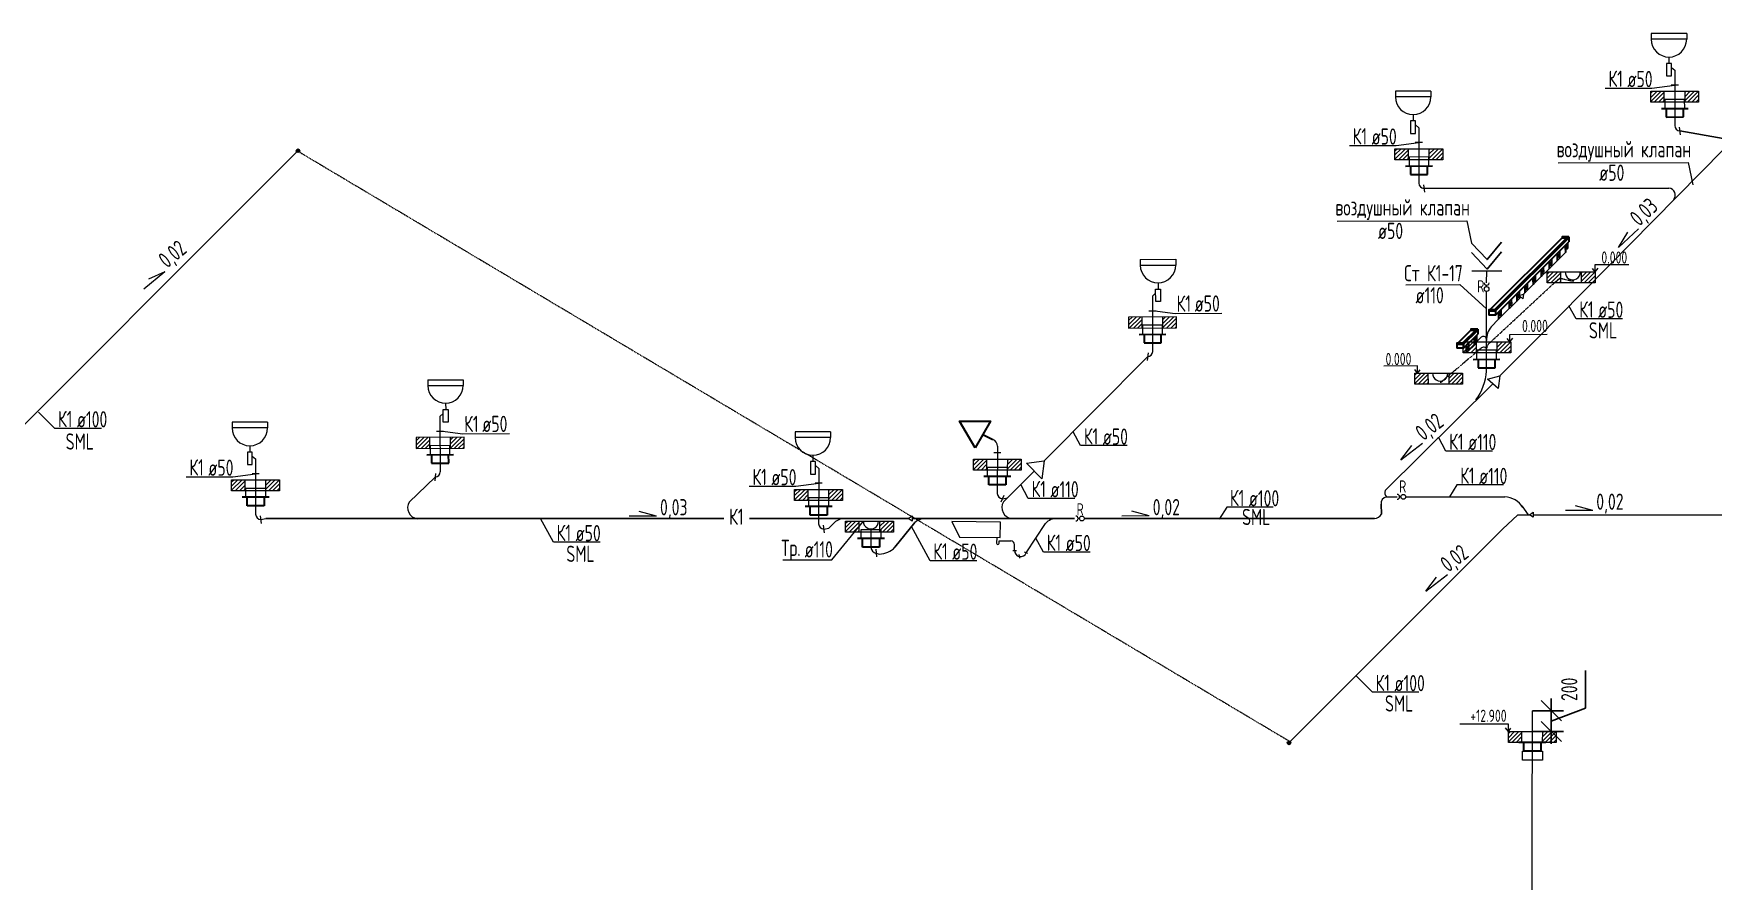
# Model space of a CAD drawing. Header units: millimetres. Extents: x -8689834 to 9419935, y -284943 to 166066.
# Drawn here: x -109418 to -88731, y -116850 to -106411 of the extents above; entities that cross this region are included whole.
import ezdxf

# ---------------------------------------------------------------- set-up
doc = ezdxf.new("R2010")
doc.units = ezdxf.units.MM
doc.header["$MEASUREMENT"] = 0
doc.linetypes.add('01_base$0$DASHED2', pattern=[0.375, 0.25, -0.125])
doc.linetypes.add('штриховая 50', pattern=[1, 0.5, -0.5])
doc.layers.get('0').update_dxf_attribs({"color": 250, "lineweight": 9})
for name, color, linetype, lineweight in [('_ВК-Text К1', 7, 'Continuous', 30), ('_ВК-К1', 14, 'Continuous', 40), ('_ВК-К3', 30, 'Continuous', 40), ('_ВК-переход на SML', 3, 'Continuous', 30), ('_ВК-противопожарные муфты', 1, 'Continuous', 30), ('_Санпр', 7, 'Continuous', 30), ('_Сантехника', 7, 'Continuous', 30), ('ВК_канализация', 32, 'Continuous', 30), ('тх разм', 250, 'Continuous', 9)]:
    doc.layers.add(name, color=color, linetype=linetype, lineweight=lineweight)
doc.layers.add('PDF __ВК-К1', color=7, linetype='Continuous', true_color=0xb80000)
doc.layers.add('PDF __Сантехника', color=7, linetype='Continuous')
doc.layers.add('АР_Кровля дорожки', color=245, linetype='Continuous')
doc.styles.add('ISOCPEUR', font='isocpeur.ttf', dxfattribs={"width": 0.7})
doc.styles.add('ГОСТ 2.304', font='isocpeur.ttf', dxfattribs={"width": 0.7})
doc.dimstyles.new('СПДС', dxfattribs={"dimscale": 100, "dimtxt": 2.5, "dimasz": 2.5, "dimexe": 1.5, "dimexo": 0, "dimgap": 1, "dimtad": 1, "dimdec": 0, "dimrnd": 1, "dimtxsty": 'ГОСТ 2.304', "dimblk": 'OBLIQUE', "dimcen": 2.5, "dimdle": 1.5, "dimadec": 0, "dimazin": 2, "dimtfac": 0.75, "dimtdec": 0, "dimtmove": 1, "dimatfit": 3, "dimfxl": 1, "dimtolj": 1, "dimarcsym": 1})

# ---------------------------------------------------------------- blocks, each defined once
blk = doc.blocks.new('_Oblique')
at = {"color": 0, "linetype": 'ByBlock', "lineweight": -2}
blk.add_line((-0.5, -0.5), (0.5, 0.5), dxfattribs=at)
blk = doc.blocks.new('*D2190')
at = {"layer": 'тх разм', "color": 0, "lineweight": -2, "ltscale": 100, "transparency": 16777216}
for p, q in [((-90306, -114718), (-90306, -114252)), ((-90728, -114599), (-90728, -115154)), ((-90960, -114749), (-90578, -114749)), ((-90728, -114877), (-90306, -114718)), ((-90961, -115004), (-90578, -115004))]:
    blk.add_line(p, q, dxfattribs=at)
at = {"layer": 'тх разм', "color": 0, "lineweight": -2, "ltscale": 100, "transparency": 16777216, "xscale": 250, "yscale": 250, "zscale": 250}
for p, rotation in [((-90728, -114749), 90), ((-90728, -115004), 270)]:
    blk.add_blockref('_Oblique', p, dxfattribs=dict(at, rotation=rotation))
at = {"layer": 'тх разм', "color": 0, "lineweight": 13, "ltscale": 100, "transparency": 16777216, "insert": (-90506, -114485), "char_height": 250, "attachment_point": 5, "rotation": 90, "style": 'ГОСТ 2.304'}
blk.add_mtext('\\A1;{\\H0.8x;200}', dxfattribs=at)
blk = doc.blocks.new('Протв_муфта')
at = {"layer": '_ВК-противопожарные муфты', "ltscale": 200, "transparency": 33554687}
for p, q in [((-205635, 240869), (-206106, 240869)), ((-206021, 240719), (-206021, 240869)), ((-205721, 240869), (-205721, 240719)), ((-205721, 240719), (-206021, 240719))]:
    blk.add_line(p, q, dxfattribs=at)
blk = doc.blocks.new('Унитаз')
at = {"layer": '_Сантехника', "lineweight": 30}
blk.add_line((-161311, 33424), (-161137, 33336), dxfattribs=at)
blk.add_lwpolyline([(-161446, 33191), (-161714, 33657), (-161176, 33657)], close=True, dxfattribs=at)

msp = doc.modelspace()

# ---------------------------------------------------------------- hatches: boundary and pattern name
at = {"ltscale": 500, "transparency": 33554636}
h = msp.add_hatch(color=7, dxfattribs=at)
h.dxf.hatch_style = 1
h.paths.add_polyline_path([(-106183.4, -107848.4, 1), (-106141.1, -107857.4, 1)])
h = msp.add_hatch(color=7, dxfattribs=at)
h.dxf.hatch_style = 1
h.paths.add_polyline_path([(-93979.3, -115140.5, 1), (-93937, -115149.5, 1)])
at = {"layer": '_ВК-К3', "lineweight": 13}
h = msp.add_hatch(dxfattribs=at)
h.set_pattern_fill('ANSI31', scale=11.388071, angle=180)
h.set_pattern_definition([(225, (-143081.353, -127487.623), (25.566948, -25.566948), [])])
h.paths.add_polyline_path([(-89502.5, -107255.2), (-89335.8, -107255.2), (-89335.8, -107119.7), (-89502.5, -107119.7)])
h.paths.add_polyline_path([(-89080, -107255.2), (-88912.6, -107255.2), (-88912.6, -107119.7), (-89080, -107119.7)])
h = msp.add_hatch(dxfattribs=at)
h.set_pattern_fill('ANSI31', scale=11.388071, angle=180)
h.set_pattern_definition([(225, (-146231.843, -128196.004), (25.566948, -25.566948), [])])
h.paths.add_polyline_path([(-92653, -107963.6), (-92486.3, -107963.6), (-92486.3, -107828.1), (-92653, -107828.1)])
h.paths.add_polyline_path([(-92230.4, -107963.6), (-92063.1, -107963.6), (-92063.1, -107828.1), (-92230.4, -107828.1)])
h = msp.add_hatch(dxfattribs=at)
h.set_pattern_fill('ANSI31', scale=11.388071, angle=180)
h.set_pattern_definition([(225, (-144355.29, -129712.96), (25.566948, -25.566948), [])])
h.paths.add_polyline_path([(-90776.5, -109480.6), (-90609.8, -109480.6), (-90609.8, -109345), (-90776.5, -109345)])
h.paths.add_polyline_path([(-90353.9, -109480.6), (-90186.5, -109480.6), (-90186.5, -109345), (-90353.9, -109345)])
h = msp.add_hatch(dxfattribs=at)
h.set_pattern_fill('ANSI31', scale=11.388071, angle=180)
h.set_pattern_definition([(225, (-152774.455, -130275.52), (25.566948, -25.566948), [])])
h.paths.add_polyline_path([(-95342.9, -110034.1), (-95509.6, -110034.9), (-95510.2, -109899.3), (-95343.5, -109898.5)])
h.paths.add_polyline_path([(-95765.5, -110036.1), (-95932.8, -110036.9), (-95933.4, -109901.3), (-95766.1, -109900.5)])
h = msp.add_hatch(dxfattribs=at)
h.set_pattern_fill('ANSI31', scale=11.388071, angle=180)
h.set_pattern_definition([(225, (-145393.233, -130575.948), (25.566948, -25.566948), [])])
h.paths.add_polyline_path([(-91814.4, -110343.6), (-91647.7, -110343.6), (-91647.7, -110208), (-91814.4, -110208)])
h.paths.add_polyline_path([(-91391.8, -110343.6), (-91224.5, -110343.6), (-91224.5, -110208), (-91391.8, -110208)])
h = msp.add_hatch(dxfattribs=at)
h.set_pattern_fill('ANSI31', scale=11.388071, angle=180)
h.set_pattern_definition([(225, (-145987.792, -130959.68), (25.566948, -25.566948), [])])
h.paths.add_polyline_path([(-92409, -110727.3), (-92242.3, -110727.3), (-92242.3, -110591.7), (-92409, -110591.7)])
h.paths.add_polyline_path([(-91986.4, -110727.3), (-91819, -110727.3), (-91819, -110591.7), (-91986.4, -110591.7)])
h = msp.add_hatch(dxfattribs=at)
h.set_pattern_fill('ANSI31', scale=11.388071, angle=180)
h.set_pattern_definition([(225, (-161547.856, -131758.005), (25.566948, -25.566948), [])])
h.paths.add_polyline_path([(-104116.3, -111516.6), (-104283, -111517.4), (-104283.6, -111381.8), (-104116.9, -111381)])
h.paths.add_polyline_path([(-104538.9, -111518.6), (-104706.2, -111519.4), (-104706.8, -111383.8), (-104539.5, -111383)])
h = msp.add_hatch(dxfattribs=at)
h.set_pattern_fill('ANSI31', scale=11.388071, angle=180)
h.set_pattern_definition([(225, (-151423.376, -132017.246), (25.566948, -25.566948), [])])
h.paths.add_polyline_path([(-97844.6, -111784.9), (-97677.8, -111784.9), (-97677.8, -111649.3), (-97844.6, -111649.3)])
h.paths.add_polyline_path([(-97422, -111784.9), (-97254.6, -111784.9), (-97254.6, -111649.3), (-97422, -111649.3)])
h = msp.add_hatch(dxfattribs=at)
h.set_pattern_fill('ANSI31', scale=11.388071, angle=180)
h.set_pattern_definition([(225, (-160557.78, -132273.347), (25.566948, -25.566948), [])])
h.paths.add_polyline_path([(-106979, -112041), (-106812.2, -112041), (-106812.2, -111905.4), (-106979, -111905.4)])
h.paths.add_polyline_path([(-106556.4, -112041), (-106389, -112041), (-106389, -111905.4), (-106556.4, -111905.4)])
h = msp.add_hatch(dxfattribs=at)
h.set_pattern_fill('ANSI31', scale=11.388071, angle=180)
h.set_pattern_definition([(225, (-153624.078, -132390.394), (25.566948, -25.566948), [])])
h.paths.add_polyline_path([(-100045.3, -112158), (-99878.5, -112158), (-99878.5, -112022.5), (-100045.3, -112022.5)])
h.paths.add_polyline_path([(-99622.7, -112158), (-99455.3, -112158), (-99455.3, -112022.5), (-99622.7, -112022.5)])
h = msp.add_hatch(dxfattribs=at)
h.set_pattern_fill('ANSI31', scale=11.388071, angle=180)
h.set_pattern_definition([(225, (-152997.4, -132781.35), (25.566948, -25.566948), [])])
h.paths.add_polyline_path([(-99418.6, -112549), (-99251.9, -112549), (-99251.9, -112413.4), (-99418.6, -112413.4)])
h.paths.add_polyline_path([(-98996, -112549), (-98828.7, -112549), (-98828.7, -112413.4), (-98996, -112413.4)])
h = msp.add_hatch(dxfattribs=at)
h.set_pattern_fill('ANSI31', scale=11.388071, angle=180)
h.set_pattern_definition([(225, (-144834.75, -135371.762), (25.566948, -25.566948), [])])
h.paths.add_polyline_path([(-91255.9, -115139.4), (-91089.2, -115139.4), (-91089.2, -115003.8), (-91255.9, -115003.8)])
h.paths.add_polyline_path([(-90833.4, -115139.4), (-90666, -115139.4), (-90666, -115003.8), (-90833.4, -115003.8)])

# ---------------------------------------------------------------- linework, layer by layer
at = {"color": 7, "ltscale": 500}
for points in [[(-90062.2, -107081.6), (-89488.4, -107081.6), (-89206.9, -107044.4)], [(-93212.7, -107790), (-92638.9, -107790), (-92357.4, -107752.8)], [(-90640.8, -108003.6), (-89042.4, -107999.4), (-88983.6, -108273.6)], [(-93365.5, -108720.1), (-91767.1, -108715.8), (-91708.3, -108990.1)], [(-90186.5, -109345), (-90218.6, -109302.4)], [(-90186.5, -109345), (-90186.5, -109254.5), (-89770.6, -109254.6)], [(-90186.5, -109345), (-90151.8, -109300)], [(-92518.4, -109502.8), (-91852.8, -109501.1), (-91524.2, -109800.3)], [(-94784.1, -109857.8), (-95357.8, -109860.5), (-95639.5, -109824.6)], [(-89848.9, -109922), (-90422.7, -109922), (-90509.4, -109763)], [(-91237.1, -110205.7), (-91269.6, -110163.4)], [(-91237.1, -110205.7), (-91238, -110115.2), (-90778.1, -110110.9)], [(-91237.1, -110205.7), (-91202.8, -110160.3)], [(-92373.2, -110593.1), (-92373.6, -110502.6), (-92789.6, -110504.8)], [(-92373.2, -110593.1), (-92408.2, -110548.2)], [(-92373.2, -110593.1), (-92341.3, -110550.3)], [(-108582.8, -111271.4), (-109156.6, -111271.4), (-109357.9, -111070.1)], [(-103557.5, -111340.3), (-104131.2, -111343), (-104412.9, -111307.1)], [(-95949.3, -111484.5), (-96523.1, -111484.5), (-96616.5, -111313.2)], [(-91450.6, -111551), (-92024.4, -111551), (-92117.8, -111379.7)], [(-97192, -111702), (-96973.3, -111672.3)], [(-97192, -111702), (-97002.9, -111892.5)], [(-96974.3, -111673.3), (-97002.9, -111892.5)], [(-107538.6, -111867.3), (-106964.8, -111867.3), (-106683.3, -111830.1)], [(-100604.9, -111984.4), (-100031.1, -111984.4), (-99749.6, -111947.1)], [(-96593.8, -112133.2), (-97167.6, -112133.2), (-97261, -111961.9)], [(-91314.8, -111968.8), (-91888.6, -111968.8), (-91982, -112114.6)], [(-94150.5, -112243.9), (-94724.2, -112243.9), (-94817.7, -112389.7)], [(-102441.9, -112673), (-103015.6, -112673), (-103174.3, -112382.1)], [(-100190.2, -112889.6), (-99588.8, -112892.1), (-99198.6, -112413.4)], [(-97803.7, -112901.5), (-98377.5, -112901.5), (-98606.3, -112481.9)], [(-96407.1, -112794.5), (-96980.9, -112794.5), (-97074.3, -112623.2)], [(-92356.9, -114520.2), (-92930.7, -114520.2), (-93132, -114318.9)], [(-91255.9, -115003.8), (-91255.9, -114913.3), (-91854.9, -114913.4)], [(-91255.9, -115003.8), (-91290.7, -114958.8)], [(-91255.9, -115003.8), (-91223.9, -114961.2)]]:
    msp.add_lwpolyline(points, dxfattribs=at)
at = {"color": 18, "linetype": 'штриховая 50', "true_color": 0x000000}
msp.add_lwpolyline([(-106146.8, -107868), (-93947.1, -115126.4)], dxfattribs=at)
at = {"color": 244, "ltscale": 500, "true_color": 0x991b1e, "elevation": 0}
for points in [[(-90554, -109106.5), (-91068.5, -109621)], [(-91102, -109654.5), (-91375.5, -109928.1)], [(-91375.5, -109928.1), (-91467.1, -110019.6)], [(-91591.4, -110150.1), (-91774.6, -110343.6)]]:
    msp.add_lwpolyline(points, dxfattribs=at)
at = {"color": 244, "ltscale": 500, "true_color": 0x991b1e}
for points in [[(-91523.7, -109479.4), (-91522.4, -109338)], [(-91527.1, -110566.3), (-91523.4, -109586.1)], [(-91546.7, -110277.9), (-91512.3, -110277.9)], [(-104793.4, -112179), (-104472.3, -111872.1)], [(-97192.9, -112804.5), (-96955.8, -112441.9)], [(-99046.5, -112809.7), (-99001, -112819.4)], [(-90980.8, -122483.3), (-90960.2, -114749.2)]]:
    msp.add_lwpolyline(points, dxfattribs=at)
at = {"color": 244, "linetype": '01_base$0$DASHED2', "ltscale": 0.5, "true_color": 0x991b1e}
for points in [[(-90459.1, -109463.2), (-90589, -109432.7)], [(-91479.9, -110213.9), (-90654.3, -109447.2)], [(-91594.2, -110286), (-92091.6, -110709.9)]]:
    msp.add_lwpolyline(points, dxfattribs=at)
at = {"color": 244, "linetype": '01_base$0$DASHED2', "ltscale": 500, "true_color": 0x991b1e}
for points in [[(-91525.7, -110277.9), (-91509.4, -110245.9)], [(-91525.7, -110277.9), (-91552.9, -110273.8)]]:
    msp.add_lwpolyline(points, dxfattribs=at)
at = {"color": 7, "ltscale": 500}
for centre in [(-106162.3, -107852.9), (-93958.1, -115145)]:
    msp.add_circle(centre, 21.6, dxfattribs=at)
at = {"color": 244, "ltscale": 500, "true_color": 0x991b1e}
for centre, radius, start, end in [((-89286.6, -108400), 87.3, 320.86759, 84.48485), ((-91274.4, -110181.1, 0), 251.4, 140.03597, 181.75967), ((-91564.6, -110179.5, 0), 39.8, 11.61452, 132.41692), ((-91420.5, -110298.4), 103.3, 125.09854, 149.42964), ((-91559.7, -110326.6), 53.3, 82.59587, 130.29717), ((-92143.7, -110540.9), 617.1, 321.98817, 357.64763), ((-92741.8, -112193.1), 80.3, 102.12081, 190.37443), ((-92706.2, -112065.1), 72.1, 155.61679, 223.34776), ((-91316.9, -112400.7), 286.6, 32.92259, 86.58928), ((-104675.5, -112248.1), 136.7, 149.61993, 262.37726), ((-97357.3, -112246.5), 136, 149.46933, 262.66097), ((-92904.4, -112284.4), 96.4, 270.23259, 332.38869), ((-99428.2, -112568.1), 186.7, 87.62961, 132.9151), ((-98434.7, -112579.2, 171.1), 197.8, 88.2712, 131.1065), ((-96820.7, -112561.5), 180.4, 87.22672, 138.47054), ((-99011, -112537.2), 282.3, 272.03797, 315.44244)]:
    msp.add_arc(centre, radius, start, end, dxfattribs=at)
at = {"color": 244, "linetype": '01_base$0$DASHED2', "ltscale": 0.5, "true_color": 0x991b1e}
msp.add_arc((-90602.8, -109524.7), 93.1, 72.18471, 123.56846, dxfattribs=at)
at = {"layer": '_ВК-Text К1', "color": 7, "lineweight": 13, "ltscale": 100}
for p, q in [((-89901.5, -109043.6, 0), (-89653.9, -108814.3, 0)), ((-89901.5, -109043.6, 0), (-89784.3, -108856.4, 0)), ((-107801.1, -109342.4), (-108060.2, -109558.6)), ((-107801.1, -109342.4), (-108001.7, -109434.7)), ((-92579.6, -111659.2), (-92312.5, -111452.8)), ((-92579.6, -111659.2), (-92446.2, -111483.2)), ((-101746, -112351.7), (-101959.2, -112294.3)), ((-95678.3, -112350.2), (-95891.5, -112292.8)), ((-90215.6, -112283.2), (-90553, -112283.6)), ((-90215.6, -112283.2), (-90428.8, -112225.8)), ((-101746, -112351.7), (-102083.5, -112352.1)), ((-95678.3, -112350.2), (-96015.7, -112350.7)), ((-92272.8, -113277.8), (-92005.7, -113071.5)), ((-92272.8, -113277.8), (-92139.4, -113101.8))]:
    msp.add_line(p, q, dxfattribs=at)
at = {"layer": '_ВК-К1', "color": 244, "lineweight": 13, "true_color": 0x991b1e}
for p, q in [((-89206.9, -106925.7), (-89207.7, -107544.1)), ((-92357.4, -107634.1), (-92358.2, -108252.4)), ((-95640.1, -109706), (-95636.4, -110324.3)), ((-104413.5, -111188.5), (-104409.8, -111806.8)), ((-97548.9, -111492.4), (-97549.7, -112073.7)), ((-106683.3, -111711.4), (-106684.1, -112329.8)), ((-99749.6, -111828.5), (-99750.4, -112446.8))]:
    msp.add_line(p, q, dxfattribs=at)
at = {"layer": '_ВК-К1', "lineweight": 13}
msp.add_line((-97338.6, -112773.3, 0), (-97337.7, -112702.3, 0), dxfattribs=at)
at = {"layer": '_ВК-К1', "lineweight": 13, "transparency": 33554687, "flags": 128}
for points in [[(-89162.4, -107044.4), (-89251.3, -107044.4)], [(-92312.9, -107752.8), (-92401.8, -107752.8)], [(-95684, -109824.8), (-95595.1, -109824.4)], [(-104457.4, -111307.3), (-104368.5, -111306.9)], [(-97504.4, -111574), (-97593.3, -111574)], [(-106638.8, -111830.1), (-106727.7, -111830.1)], [(-99705.1, -111947.1), (-99794, -111947.1)]]:
    msp.add_lwpolyline(points, dxfattribs=at)
at = {"layer": '_ВК-К1', "lineweight": 13, "flags": 128}
for points in [[(-97359.5, -112774.1), (-97314.9, -112775.5)], [(-97273.8, -112869.9), (-97282.1, -112826.1)], [(-97174.2, -112813.9), (-97215.4, -112796.9)]]:
    msp.add_lwpolyline(points, dxfattribs=at)
at = {"layer": '_ВК-К1', "lineweight": 13, "ltscale": 100}
for centre, radius, start, end in [((-97640.3, -111493.4), 91.3, 0.6518, 67.19337), ((-97266.6, -112777.6), 72.2, 176.58231, 260.50667), ((-97260.3, -112778.9), 72.2, 255.25825, 339.18261)]:
    msp.add_arc(centre, radius, start, end, dxfattribs=at)
at = {"layer": '_ВК-К1', "lineweight": 13}
msp.add_arc((-97381.8, -112701.8, 0), 44.1, 359.32312, 89.32312, dxfattribs=at)
at = {"layer": '_ВК-К3', "color": 7, "lineweight": 13}
for p, q in [((-89335.7, -107255.2), (-89335.7, -107119.7)), ((-89080.3, -107254.8), (-89080, -107119.2)), ((-92486.2, -107963.6), (-92486.2, -107828.1)), ((-92230.8, -107963.1), (-92230.4, -107827.6)), ((-90608.7, -109480.1), (-90609.1, -109344.5)), ((-90354, -109480.6), (-90354, -109345)), ((-95765.1, -110035.6), (-95766.1, -109900)), ((-95509.7, -110034.9), (-95510.3, -109899.3)), ((-91647.1, -110343.6), (-91647.1, -110208)), ((-91392.2, -110343.1), (-91391.8, -110207.5)), ((-92241.2, -110726.8), (-92241.6, -110591.2)), ((-91986.5, -110727.3), (-91986.5, -110591.7)), ((-104538.5, -111518.1), (-104539.5, -111382.5)), ((-104283.1, -111517.4), (-104283.7, -111381.8)), ((-97677.7, -111784.9), (-97677.7, -111649.3)), ((-97422.4, -111784.4), (-97422, -111648.8)), ((-106812.1, -112041), (-106812.1, -111905.4)), ((-106556.8, -112040.5), (-106556.4, -111904.9)), ((-99878.4, -112158), (-99878.4, -112022.5)), ((-99623.1, -112157.5), (-99622.7, -112022)), ((-99251.2, -112549), (-99251.2, -112413.4)), ((-98996.4, -112548.5), (-98996, -112412.9)), ((-91088.6, -115139.4), (-91088.6, -115003.8)), ((-90833.7, -115138.9), (-90833.4, -115003.3))]:
    msp.add_line(p, q, dxfattribs=at)
at = {"layer": '_ВК-К3', "color": 244, "lineweight": 13, "true_color": 0x991b1e}
for p, q in [((-89150.5, -107562.8), (-89139.2, -107655.4)), ((-92301, -108271.1), (-92289.7, -108363.8)), ((-95693.5, -110343.3), (-95704.3, -110436)), ((-104466.9, -111825.8), (-104477.7, -111918.5)), ((-97467.4, -112096.3), (-97506.4, -112181.1)), ((-106626.9, -112348.5), (-106615.7, -112441.2)), ((-99693.2, -112465.5), (-99682, -112558.2)), ((-99046.7, -112760.8), (-99035.5, -112853.5))]:
    msp.add_line(p, q, dxfattribs=at)
at = {"layer": '_ВК-К3', "color": 244, "lineweight": 13, "ltscale": 100, "true_color": 0x991b1e}
msp.add_line((-99105.7, -112510.5), (-99105.7, -112734.4), dxfattribs=at)
at = {"layer": '_ВК-К3', "color": 7, "lineweight": 13}
for points in [[(-88912.6, -107255.2), (-89502.5, -107255.2), (-89502.5, -107119.7), (-88912.6, -107119.7)], [(-92063.1, -107963.6), (-92653, -107963.6), (-92653, -107828.1), (-92063.1, -107828.1)], [(-90186.5, -109480.6), (-90776.5, -109480.6), (-90776.5, -109345), (-90186.5, -109345)], [(-95932.8, -110036.9), (-95342.9, -110034.1), (-95343.5, -109898.5), (-95933.4, -109901.3)], [(-91224.5, -110343.6), (-91814.4, -110343.6), (-91814.4, -110208), (-91224.5, -110208)], [(-91819, -110727.3), (-92409, -110727.3), (-92409, -110591.7), (-91819, -110591.7)], [(-104706.2, -111519.4), (-104116.3, -111516.6), (-104116.9, -111381), (-104706.8, -111383.8)], [(-97254.6, -111784.9), (-97844.6, -111784.9), (-97844.6, -111649.3), (-97254.6, -111649.3)], [(-106389, -112041), (-106979, -112041), (-106979, -111905.4), (-106389, -111905.4)], [(-99455.3, -112158), (-100045.3, -112158), (-100045.3, -112022.5), (-99455.3, -112022.5)], [(-98828.7, -112549), (-99418.6, -112549), (-99418.6, -112413.4), (-98828.7, -112413.4)], [(-90666, -115139.4), (-91255.9, -115139.4), (-91255.9, -115003.8), (-90666, -115003.8)]]:
    msp.add_lwpolyline(points, close=True, dxfattribs=at)
at = {"layer": '_ВК-К3', "color": 244, "lineweight": 13, "ltscale": 100, "true_color": 0x991b1e}
for centre, radius, start, end in [((-89140.6, -107542.1), 67.2, 181.68819, 266.34172), ((-92291.1, -108250.5), 67.2, 181.68819, 266.34172), ((-95703.5, -110322.6), 67.2, 273.92702, 358.58055), ((-104476.9, -111805.1), 67.2, 273.92702, 358.58055), ((-97482.6, -112071.7), 67.2, 181.68819, 266.34172), ((-106617, -112327.8), 67.2, 181.68819, 266.34172), ((-99683.3, -112444.8), 67.2, 181.68819, 266.34172), ((-99028.2, -112734.4), 77.6, 180.00677, 260.72817)]:
    msp.add_arc(centre, radius, start, end, dxfattribs=at)
at = {"layer": '_ВК-переход на SML', "lineweight": 13}
for points in [[(-89085.1, -107220.9), (-89328.7, -107222), (-89328.2, -107333.4), (-89084.6, -107332.2)], [(-92235.6, -107929.3), (-92479.2, -107930.4), (-92478.7, -108041.7), (-92235.1, -108040.6)], [(-95516.9, -110001.1), (-95760.5, -110002.3), (-95760, -110113.6), (-95516.4, -110112.5)], [(-91403.7, -110309.2), (-91647.4, -110310.4), (-91646.8, -110421.7), (-91403.2, -110420.5)], [(-104290.3, -111483.6), (-104533.9, -111484.8), (-104533.4, -111596.1), (-104289.8, -111595)], [(-97670.7, -111751.1), (-97427.1, -111751.1), (-97427.1, -111862.4), (-97670.7, -111862.4)], [(-106805.1, -112007.2), (-106561.5, -112007.2), (-106561.5, -112118.5), (-106805.1, -112118.5)], [(-99871.4, -112124.2), (-99627.8, -112124.2), (-99627.8, -112235.6), (-99871.4, -112235.6)], [(-99227.5, -112518.1), (-98983.9, -112518.1), (-98983.9, -112629.4), (-99227.5, -112629.4)], [(-91080.9, -115244.4), (-90837.3, -115244.4), (-90837.3, -115355.7), (-91080.9, -115355.7)]]:
    msp.add_lwpolyline(points, close=True, dxfattribs=at)
at = {"layer": '_Санпр', "lineweight": 13}
for p, q in [((-89060.1, -106410.8), (-89496.4, -106410.8)), ((-89496.4, -106410.8), (-89496.4, -106481.3)), ((-89060.1, -106481.3), (-89496.4, -106481.3)), ((-89060.1, -106410.8), (-89060.1, -106481.3)), ((-89278.2, -106699.5), (-89278.2, -106778.5)), ((-89247.7, -106826.2), (-89206.9, -106863)), ((-89206.9, -106863), (-89206.9, -106925.7)), ((-92210.6, -107119.2), (-92646.9, -107119.2)), ((-92646.9, -107119.2), (-92646.9, -107189.7)), ((-92210.6, -107119.2), (-92210.6, -107189.7)), ((-92210.6, -107189.7), (-92646.9, -107189.7)), ((-92428.7, -107407.8), (-92428.7, -107486.9)), ((-92398.2, -107534.6), (-92357.4, -107571.4)), ((-92357.4, -107571.4), (-92357.4, -107634.1)), ((-95789.3, -109191.7), (-95353, -109189.7)), ((-95789.3, -109191.7), (-95789, -109262.3)), ((-95353, -109189.7), (-95352.7, -109260.2)), ((-95789, -109262.3), (-95352.7, -109260.2)), ((-95599.7, -109606.2), (-95640.4, -109643.2)), ((-95569.8, -109479.4), (-95569.4, -109558.5)), ((-95640.4, -109643.2), (-95640.1, -109706)), ((-104562.7, -110674.2), (-104126.4, -110672.2)), ((-104562.7, -110674.2), (-104562.4, -110744.7)), ((-104126.4, -110672.2), (-104126.1, -110742.7)), ((-104562.4, -110744.7), (-104126.1, -110742.7)), ((-104373.1, -111088.7), (-104413.8, -111125.7)), ((-104343.2, -110961.9), (-104342.8, -111040.9)), ((-106536.5, -111196.5), (-106972.8, -111196.5)), ((-106972.8, -111196.5), (-106972.8, -111267)), ((-106536.5, -111267), (-106972.8, -111267)), ((-106536.5, -111196.5), (-106536.5, -111267)), ((-104413.8, -111125.7), (-104413.5, -111188.5)), ((-106754.7, -111485.2), (-106754.7, -111564.3)), ((-99602.8, -111313.5), (-100039.1, -111313.5)), ((-100039.1, -111313.5), (-100039.1, -111384.1)), ((-99602.8, -111384.1), (-100039.1, -111384.1)), ((-99602.8, -111313.5), (-99602.8, -111384.1)), ((-106724.1, -111611.9), (-106683.3, -111648.7)), ((-106683.3, -111648.7), (-106683.3, -111711.4)), ((-99821, -111602.2), (-99821, -111681.3)), ((-99790.4, -111728.9), (-99749.6, -111765.8)), ((-99749.6, -111765.8), (-99749.6, -111828.5))]:
    msp.add_line(p, q, dxfattribs=at)
for points in [[(-89247.7, -106778.5), (-89308.7, -106778.5), (-89308.7, -106931.1), (-89247.7, -106931.1)], [(-92398.2, -107486.9), (-92459.2, -107486.9), (-92459.2, -107639.5), (-92398.2, -107639.5)], [(-95599.9, -109558.6), (-95538.9, -109558.3), (-95538.2, -109710.9), (-95599.2, -109711.2)], [(-104373.3, -111041.1), (-104312.3, -111040.8), (-104311.6, -111193.4), (-104372.6, -111193.7)], [(-106724.1, -111564.3), (-106785.2, -111564.3), (-106785.2, -111716.8), (-106724.1, -111716.8)], [(-99790.4, -111681.3), (-99851.5, -111681.3), (-99851.5, -111833.9), (-99790.4, -111833.9)]]:
    msp.add_lwpolyline(points, close=True, dxfattribs=at)
for centre, start, end in [((-89278.2, -106481.3), 180, 0), ((-92428.7, -107189.7), 180, 0), ((-95570.8, -109261.2), 180.26874, 0.26874), ((-104344.2, -110743.7), 180.26874, 0.26874), ((-106754.7, -111267), 180, 0), ((-99821, -111384.1), 180, 0)]:
    msp.add_arc(centre, 218.1, start, end, dxfattribs=at)
at = {"layer": '_Сантехника', "lineweight": 30}
for p, q in [((-91484.7, -109813.3, 0), (-90595.1, -108924.2, 0)), ((-91426.9, -109813.3, 0), (-90524.9, -108911.3, 0)), ((-91414.5, -109813.3, 0), (-90512.7, -108911.3, 0)), ((-91414.4, -109826, 0), (-90512.6, -108924.2, 0)), ((-91414.4, -109877, 0), (-90512.6, -108975.2, 0)), ((-90594.9, -108911.3, 0), (-90512.6, -108911.3, 0)), ((-90512.6, -108911.3, 0), (-90512.6, -108975.2, 0)), ((-91496.9, -109826.2, 0), (-91496.9, -109877, 0)), ((-91414.4, -109813.3, 0), (-91414.4, -109877, 0)), ((-91819.5, -110222.4, 0), (-91646, -110048.9, 0)), ((-91807.3, -110222.4, 0), (-91633.8, -110048.9, 0)), ((-91716, -110048.9, 0), (-91633.6, -110048.9, 0)), ((-91633.6, -110048.9, 0), (-91633.6, -110112.7, 0)), ((-91414.4, -109877, 0), (-91496.7, -109877, 0)), ((-91889.5, -110235.3, 0), (-91889.5, -110286.1, 0)), ((-91876.9, -110222.4, 0), (-91716.2, -110061.8, 0)), ((-91807.2, -110235.3, 0), (-91633.6, -110061.8, 0)), ((-91807, -110286.1, 0), (-91633.6, -110112.7, 0)), ((-91807, -110222.4, 0), (-91807, -110286.1, 0)), ((-91807, -110286.1, 0), (-91889.3, -110286.1, 0))]:
    msp.add_line(p, q, dxfattribs=at)
at = {"layer": '_Сантехника', "lineweight": 30, "elevation": 0}
for points in [[(-90512.7, -108911.3), (-90595.1, -108911.3), (-90595.1, -108924.2), (-90537.8, -108924.2)], [(-90526.8, -108989.4), (-90526, -109052.7)], [(-90725.8, -109188.4), (-90725, -109251.7)], [(-90654.3, -109135.8), (-90653.5, -109206)], [(-90640, -109135.6), (-90639.8, -109152.4)], [(-90626.3, -109088.9), (-90625.5, -109152.2)], [(-90554.8, -109036.3), (-90554, -109106.5)], [(-90540.5, -109036.1), (-90540.3, -109052.9)], [(-90938.5, -109434.1), (-90938.3, -109450.9)], [(-90924.8, -109387.4), (-90924, -109450.7)], [(-90853.3, -109334.8), (-90852.5, -109405)], [(-90839, -109334.6), (-90838.8, -109351.4)], [(-90825.3, -109287.9), (-90824.5, -109351.2)], [(-90753.8, -109235.3), (-90753, -109305.5)], [(-90739.5, -109235.1), (-90739.3, -109251.9)], [(-91151.8, -109633.3), (-91151, -109703.5)], [(-91137.5, -109633.1), (-91137.3, -109649.9)], [(-91123.8, -109586.5), (-91123.1, -109649.7)], [(-91052.3, -109533.8), (-91051.5, -109604)], [(-91038, -109533.6), (-91037.8, -109550.4)], [(-91024.3, -109486.9), (-91023.6, -109550.2)], [(-90952.8, -109434.3), (-90952, -109504.5)], [(-91414.5, -109813.3), (-91496.9, -109813.3), (-91496.9, -109826.2), (-91414.4, -109826.2)], [(-91348.4, -109811), (-91347.6, -109874.3)], [(-91247.6, -109729.1), (-91246.8, -109799.3)], [(-91233.3, -109728.9), (-91233.1, -109745.7)], [(-91219.6, -109682.2), (-91218.8, -109745.5)], [(-91219.5, -109724.3), (-91219, -109748.4)], [(-91633.8, -110048.9), (-91716.2, -110048.9), (-91716.2, -110061.8), (-91658.9, -110061.8)], [(-91376.4, -109857.9), (-91375.5, -109928.1)], [(-91362.1, -109857.7), (-91361.9, -109874.5)], [(-91807.2, -110222.4), (-91889.5, -110222.4), (-91889.5, -110235.3), (-91807, -110235.3)], [(-91747.4, -110226.5), (-91746.6, -110289.8)], [(-91675.9, -110173.9), (-91675.1, -110238.5)], [(-91661.6, -110173.7), (-91661.4, -110190.4)], [(-91647.9, -110127), (-91647.1, -110190.3)], [(-91775.4, -110273.4), (-91774.6, -110343.6)], [(-91761.1, -110273.2), (-91760.9, -110289.9)]]:
    msp.add_lwpolyline(points, dxfattribs=at)
at = {"layer": '_Сантехника', "lineweight": 13, "elevation": 0}
msp.add_lwpolyline([(-97511.4, -112425.5), (-98110.8, -112418.4), (-98016.4, -112611.4), (-97513.6, -112617.4)], close=True, dxfattribs=at)
msp.add_lwpolyline([(-97557.3, -112616.9), (-97558.1, -112684, 1), (-97527.1, -112684.3), (-97526.8, -112656), (-97379.9, -112657.7)], format="xyb", dxfattribs=at)
at = {"layer": '_Сантехника', "lineweight": 30}
for centre, start, end in [((-90647.2, -109135.8, 0), 359.86427, 180.13573), ((-90632.7, -109152.2, 0), 179.86427, 0.13573), ((-90547.7, -109036.3, 0), 359.86427, 180.13573), ((-90533.2, -109052.7, 0), 179.86427, 0.13573), ((-90945.7, -109434.3, 0), 359.86427, 180.13573), ((-90846.2, -109334.8, 0), 359.86427, 180.13573), ((-90831.7, -109351.2, 0), 179.86427, 0.13573), ((-90746.7, -109235.3, 0), 359.86427, 180.13573), ((-90732.2, -109251.7, 0), 179.86427, 0.13573), ((-91144.7, -109633.3, 0), 359.86427, 180.13573), ((-91045.2, -109533.8, 0), 359.86427, 180.13573), ((-91030.7, -109550.2, 0), 179.86427, 0.13573), ((-90931.2, -109450.7, 0), 179.86427, 0.13573), ((-91240.5, -109729.1, 0), 359.86427, 180.13573), ((-91226, -109745.5, 0), 179.86427, 0.13573), ((-91130.2, -109649.7, 0), 179.86427, 0.13573), ((-91369.2, -109857.9, 0), 359.86427, 180.13573), ((-91354.8, -109871.8, 0), 179.86427, 0.13573), ((-91668.8, -110173.9, 0), 359.86427, 180.13573), ((-91654.3, -110190.3, 0), 179.86427, 0.13573), ((-91768.3, -110273.4, 0), 359.86427, 180.13573), ((-91753.8, -110289.8, 0), 179.86427, 0.13573)]:
    msp.add_arc(centre, 7.15, start, end, dxfattribs=at)
at = {"layer": '_Сантехника', "lineweight": 13}
for centre in [(-90463.6, -109349.2), (-92096.1, -110595.9), (-99105.7, -112417.6)]:
    msp.add_arc(centre, 93, 177.43263, 2.56737, dxfattribs=at)
at = {"layer": 'PDF __ВК-К1', "color": 244, "lineweight": 13, "true_color": 0x991b1e}
msp.add_lwpolyline([(-91337.2, -109338), (-91707.7, -109338)], dxfattribs=at)
at = {"layer": 'PDF __Сантехника', "color": 18, "lineweight": 13, "true_color": 0x000000}
for points in [[(-90459.1, -109442), (-90459.1, -109463.2)], [(-92091.6, -110688.8), (-92091.6, -110709.9)]]:
    msp.add_lwpolyline(points, dxfattribs=at)
at = {"layer": 'АР_Кровля дорожки', "color": 244, "ltscale": 500, "true_color": 0x991b1e}
for points in [[(-88609.1, -107701.8), (-89144.9, -107609.1)], [(-90909.9, -110173.3), (-88601.6, -107834.3)], [(-92295.3, -108317.5), (-89278.2, -108313.2)], [(-95698.9, -110389.6), (-96974.3, -111673.3)], [(-97097.4, -111797.3), (-97424.5, -112126.5)], [(-97424.5, -112126.5), (-97474.4, -112177.4)], [(-92819, -112329), (-92820.8, -112205.6)], [(-106558.9, -112382.6), (-100919.3, -112381.8)], [(-100602.4, -112381.8), (-98647.3, -112381.5)], [(-99625.2, -112499.6), (-99555.3, -112431.4)], [(-99433, -112381.5), (-99411.6, -112381.6)], [(-98599.9, -112381.5), (-96597.4, -112381.2)], [(-96477.4, -112381.2), (-92904, -112380.7)]]:
    msp.add_lwpolyline(points, dxfattribs=at)
at = {"layer": 'АР_Кровля дорожки', "color": 244, "ltscale": 100, "true_color": 0x991b1e}
for points in [[(-91708.3, -108990.1), (-91517.7, -109194.3), (-91340.9, -108980.3)], [(-91708.3, -109105.7), (-91517.7, -109309.9), (-91340.9, -109095.9)]]:
    msp.add_lwpolyline(points, dxfattribs=at)
at = {"layer": 'АР_Кровля дорожки', "color": 244, "ltscale": 500, "true_color": 0x991b1e, "elevation": 171.1}
msp.add_lwpolyline([(-98809.8, -112735.3), (-98564.7, -112430.2), (-98564.7, -112430.2)], dxfattribs=at)
at = {"layer": 'ВК_канализация', "color": 244, "lineweight": 13, "ltscale": 500, "true_color": 0x991b1e}
for points in [[(-110327.4, -112018), (-106162.3, -107852.9)], [(-91524, -109526.1), (-91523.9, -109509.4)], [(-90909.9, -110173.3), (-91362.2, -110625.7)], [(-91447.5, -110724.4), (-92771.9, -112035.4)], [(-92758.7, -112114.6), (-92625.5, -112114.6)], [(-92578.8, -112114.6), (-92595.5, -112114.6)], [(-92518.8, -112114.6), (-91430.8, -112114.6)], [(-91430.8, -112114.6), (-91299.8, -112114.6)], [(-97486.9, -112138.7), (-97424.5, -112126.5)], [(-91090.5, -112225), (-91012.1, -112335.4)], [(-106621.3, -112394.8), (-106558.9, -112382.6)], [(-99687.6, -112511.9), (-99625.2, -112499.6)], [(-96537.4, -112381.2), (-96554.2, -112381.2)], [(-93958.1, -115145), (-91327.1, -112514)], [(-91139.3, -112335.4), (-91327.1, -112514)], [(-91139.3, -112335.4), (-90997.7, -112335.4)], [(-90950.3, -112335.4), (-89077.5, -112335.4)], [(-89077.5, -112335.4), (-87169.1, -112335.4)]]:
    msp.add_lwpolyline(points, dxfattribs=at)
at = {"layer": 'ВК_канализация', "color": 18, "lineweight": 13, "ltscale": 500, "true_color": 0x000000}
for points, elevation in [([(-91076.5, -109677.3), (-91123.5, -109635.3), (-91068.5, -109621), (-91076.5, -109677.3)], 0), ([(-98599.9, -112350), (-98599.9, -112413), (-98647.3, -112381.5), (-98599.9, -112350)], 5.1)]:
    msp.add_lwpolyline(points, dxfattribs=dict(at, elevation=elevation))
for points in [[(-91381.8, -110781.2), (-91513.2, -110667.7), (-91362.2, -110625.7), (-91381.8, -110781.2)], [(-90950.3, -112303.9), (-90950.3, -112366.9), (-90997.7, -112335.4), (-90950.3, -112303.9)]]:
    msp.add_lwpolyline(points, dxfattribs=at)
at = {"layer": 'ВК_канализация', "color": 244, "lineweight": 13, "ltscale": 500, "true_color": 0x991b1e}
for centre in [(-91524.1, -109556.1), (-92548.8, -112114.6), (-96507.4, -112381.2)]:
    msp.add_circle(centre, 30, dxfattribs=at)
for centre, start, end in [((-91523.7, -109479.4), 179.67036, 359.67036), ((-92625.5, -112114.6), 270, 90), ((-96584.2, -112381.2), 270, 90)]:
    msp.add_arc(centre, 30, start, end, dxfattribs=at)

# ---------------------------------------------------------------- block references
at = {"layer": '_ВК-К1', "lineweight": 13, "xscale": -0.7, "yscale": 0.7, "zscale": 0.7, "rotation": 0.2687430057207063}
for p in [(-232523.3, -276615.3), (-235673.8, -277323.7), (-238955.1, -279395.5), (-234841.9, -279703.6), (-247728.5, -280878)]:
    msp.add_blockref('Протв_муфта', p, dxfattribs=at)
at = {"layer": '_ВК-К1', "lineweight": 13, "xscale": 0.7, "yscale": 0.7, "zscale": 0.7}
for p in [(46560.5, -280470.8), (37426.1, -280726.9), (44359.8, -280844), (45003.6, -281237.8), (53148.1, -283747.8)]:
    msp.add_blockref('Протв_муфта', p, dxfattribs=at)
at = {"layer": '_Сантехника', "lineweight": 13, "xscale": 0.7082066135345116, "yscale": 0.7082066135345116, "zscale": 0.7082066135345116, "rotation": 0.01089705276043313}
msp.add_blockref('Унитаз', (16517.8, -134996.5), dxfattribs=at)

# ---------------------------------------------------------------- texts
at = {"layer": 'ВК_канализация', "color": 18, "ltscale": 100, "true_color": 0x000000, "char_height": 200, "attachment_point": 4, "style": 'ISOCPEUR'}
for s, insert, width in [('К1', (-90023, -106967), 5891.51), ('\\pxi-1,l1,t1,5;ø50', (-89789.8, -106970.2), 7500), ('К1', (-93173.5, -107675.4), 5891.51), ('\\pxi-1,l1,t1,5;ø50', (-92940.3, -107678.5), 7500), ('воздушный клапан', (-90661.8, -107861.5), 5891.51), ('\\pxi-1,l1,t1,5;ø50', (-90137.1, -108124), 7500), ('воздушный клапан', (-93386.5, -108578), 5891.51), ('\\pxi-1,l1,t1,5;ø50', (-92861.8, -108840.4), 7500), ('Ст К1-17', (-92539.4, -109360.8), 5891.51), ('\\pxi-1,l1,t1,5;ø110', (-92399.2, -109633.2), 7500), ('SML', (-90264.1, -110065), 5891.51), ('SML', (-109022.9, -111433.4), 5891.51), ('К1', (-107499.5, -111752.7), 5891.51), ('\\pxi-1,l1,t1,5;ø50', (-107266.3, -111755.9), 7500), ('К1', (-100565.8, -111869.8), 5891.51), ('\\pxi-1,l1,t1,5;ø50', (-100332.6, -111872.9), 7500), ('0,02', (-90173.1, -112197.8), 5891.51), ('0,03', (-101703.5, -112266.3), 5891.51), ('К1', (-100852.7, -112360.4), 5891.51), ('0,02', (-95635.8, -112264.9), 5891.51), ('SML', (-94535.4, -112362.8), 5891.51), ('SML', (-102857, -112816), 5891.51), ('Тр.', (-100209.9, -112770.8), 5891.51), ('\\pxi-1,l1,t1,5;ø110', (-99922.3, -112761.5), 7500), ('SML', (-92775.3, -114658.9), 5891.51)]:
    msp.add_mtext(s, dxfattribs=dict(at, insert=insert, width=width))
at = {"layer": 'ВК_канализация', "color": 18, "ltscale": 100, "true_color": 0x000000, "style": 'ISOCPEUR'}
for s, insert, char_height, width, attachment_point, rotation in [('0,03', (-89697.2, -108737.5, 0), 200, 5891.51, 4, 42.77183), ('0,02', (-107823, -109249.7), 200, 5891.51, 4, 39.76916), ('\\pxi-1,l1,t1,5;0.000', (-89792, -109168.2), 150, 7500, 6, 359.95806), ('К1', (-95164.4, -109734.1), 200, 5891.51, 6, 0.26874), ('\\pxi-1,l1,t1,5;ø50', (-94809.6, -109733.7), 200, 7500, 6, 0.26874), ('\\pxi-1,l1,t1,5;0.000', (-90769.3, -110008.4), 150, 7500, 6, 0.50466), ('\\pxi-1,l1,t1,5;0.000', (-92768.6, -110418.3), 150, 7500, 4, 0.3278), ('0,02', (-92348.8, -111372.5), 200, 5891.51, 4, 37.66443), ('К1', (-103937.8, -111216.6), 200, 5891.51, 6, 0.26874), ('\\pxi-1,l1,t1,5;ø50', (-103583, -111216.2), 200, 7500, 6, 0.26874), ('0,02', (-92042, -112991.1), 200, 5891.51, 4, 37.66443), ('\\pxi-1,l1,t1,5;+12.900', (-91725.6, -114810.9), 150, 7500, 4, 0.04194)]:
    msp.add_mtext(s, dxfattribs=dict(at, insert=insert, char_height=char_height, width=width, attachment_point=attachment_point, rotation=rotation))
at = {"layer": 'ВК_канализация', "color": 7, "ltscale": 100, "char_height": 150, "width": 7500, "attachment_point": 4, "rotation": 0.04194, "style": 'ISOCPEUR'}
for insert in [(-91639.9, -109522.5), (-92600.4, -111987.3), (-96572.9, -112268.5)]:
    msp.add_mtext('\\pxi-1,l1,t1,5;R', dxfattribs=dict(at, insert=insert))
at = {"layer": 'ВК_канализация', "color": 7, "ltscale": 100, "char_height": 200, "attachment_point": 4, "style": 'ISOCPEUR'}
for s, insert, width in [('К1', (-90383.5, -109807.4), 5891.51), ('\\pxi-1,l1,t1,5;ø50', (-90150.3, -109810.6), 7500), ('К1', (-109117.5, -111156.8), 5891.51), ('\\pxi-1,l1,t1,5;ø100', (-108884.3, -111160), 7500), ('К1', (-96483.9, -111369.9), 5891.51), ('\\pxi-1,l1,t1,5;ø50', (-96250.7, -111373.1), 7500), ('К1', (-91985.3, -111436.4), 5891.51), ('\\pxi-1,l1,t1,5;ø110', (-91752.1, -111439.5), 7500), ('К1', (-91849.4, -111854.2), 5891.51), ('\\pxi-1,l1,t1,5;ø110', (-91616.2, -111857.4), 7500), ('К1', (-97128.4, -112018.6), 5891.51), ('\\pxi-1,l1,t1,5;ø110', (-96895.2, -112021.7), 7500), ('К1', (-94685.1, -112129.3), 5891.51), ('\\pxi-1,l1,t1,5;ø100', (-94451.9, -112132.5), 7500), ('К1', (-102976.5, -112558.4), 5891.51), ('\\pxi-1,l1,t1,5;ø50', (-102743.3, -112561.5), 7500), ('К1', (-98338.3, -112786.9), 5891.51), ('\\pxi-1,l1,t1,5;ø50', (-98105.2, -112790.1), 7500), ('К1', (-96941.8, -112679.9), 5891.51), ('\\pxi-1,l1,t1,5;ø50', (-96708.6, -112683.1), 7500), ('К1', (-92891.6, -114405.6), 5891.51), ('\\pxi-1,l1,t1,5;ø100', (-92658.4, -114408.8), 7500)]:
    msp.add_mtext(s, dxfattribs=dict(at, insert=insert, width=width))

# ---------------------------------------------------------------- dimensions: what is measured, and where the dimension line sits
at = {"layer": 'тх разм', "color": 7, "lineweight": 13, "ltscale": 100}
dim = msp.add_linear_dim(base=(-90728, -115003.8), p1=(-90959.9, -114749.2), p2=(-90961, -115003.8), angle=90, text='{\\H0.8x;200}', dimstyle='СПДС', dxfattribs=at)
dim.commit()
dim.dimension.update_dxf_attribs({"geometry": '*D2190', "text_midpoint": (-90305.8, -114617.6), "dimtype": 160})

doc.saveas('drawing.dxf')
